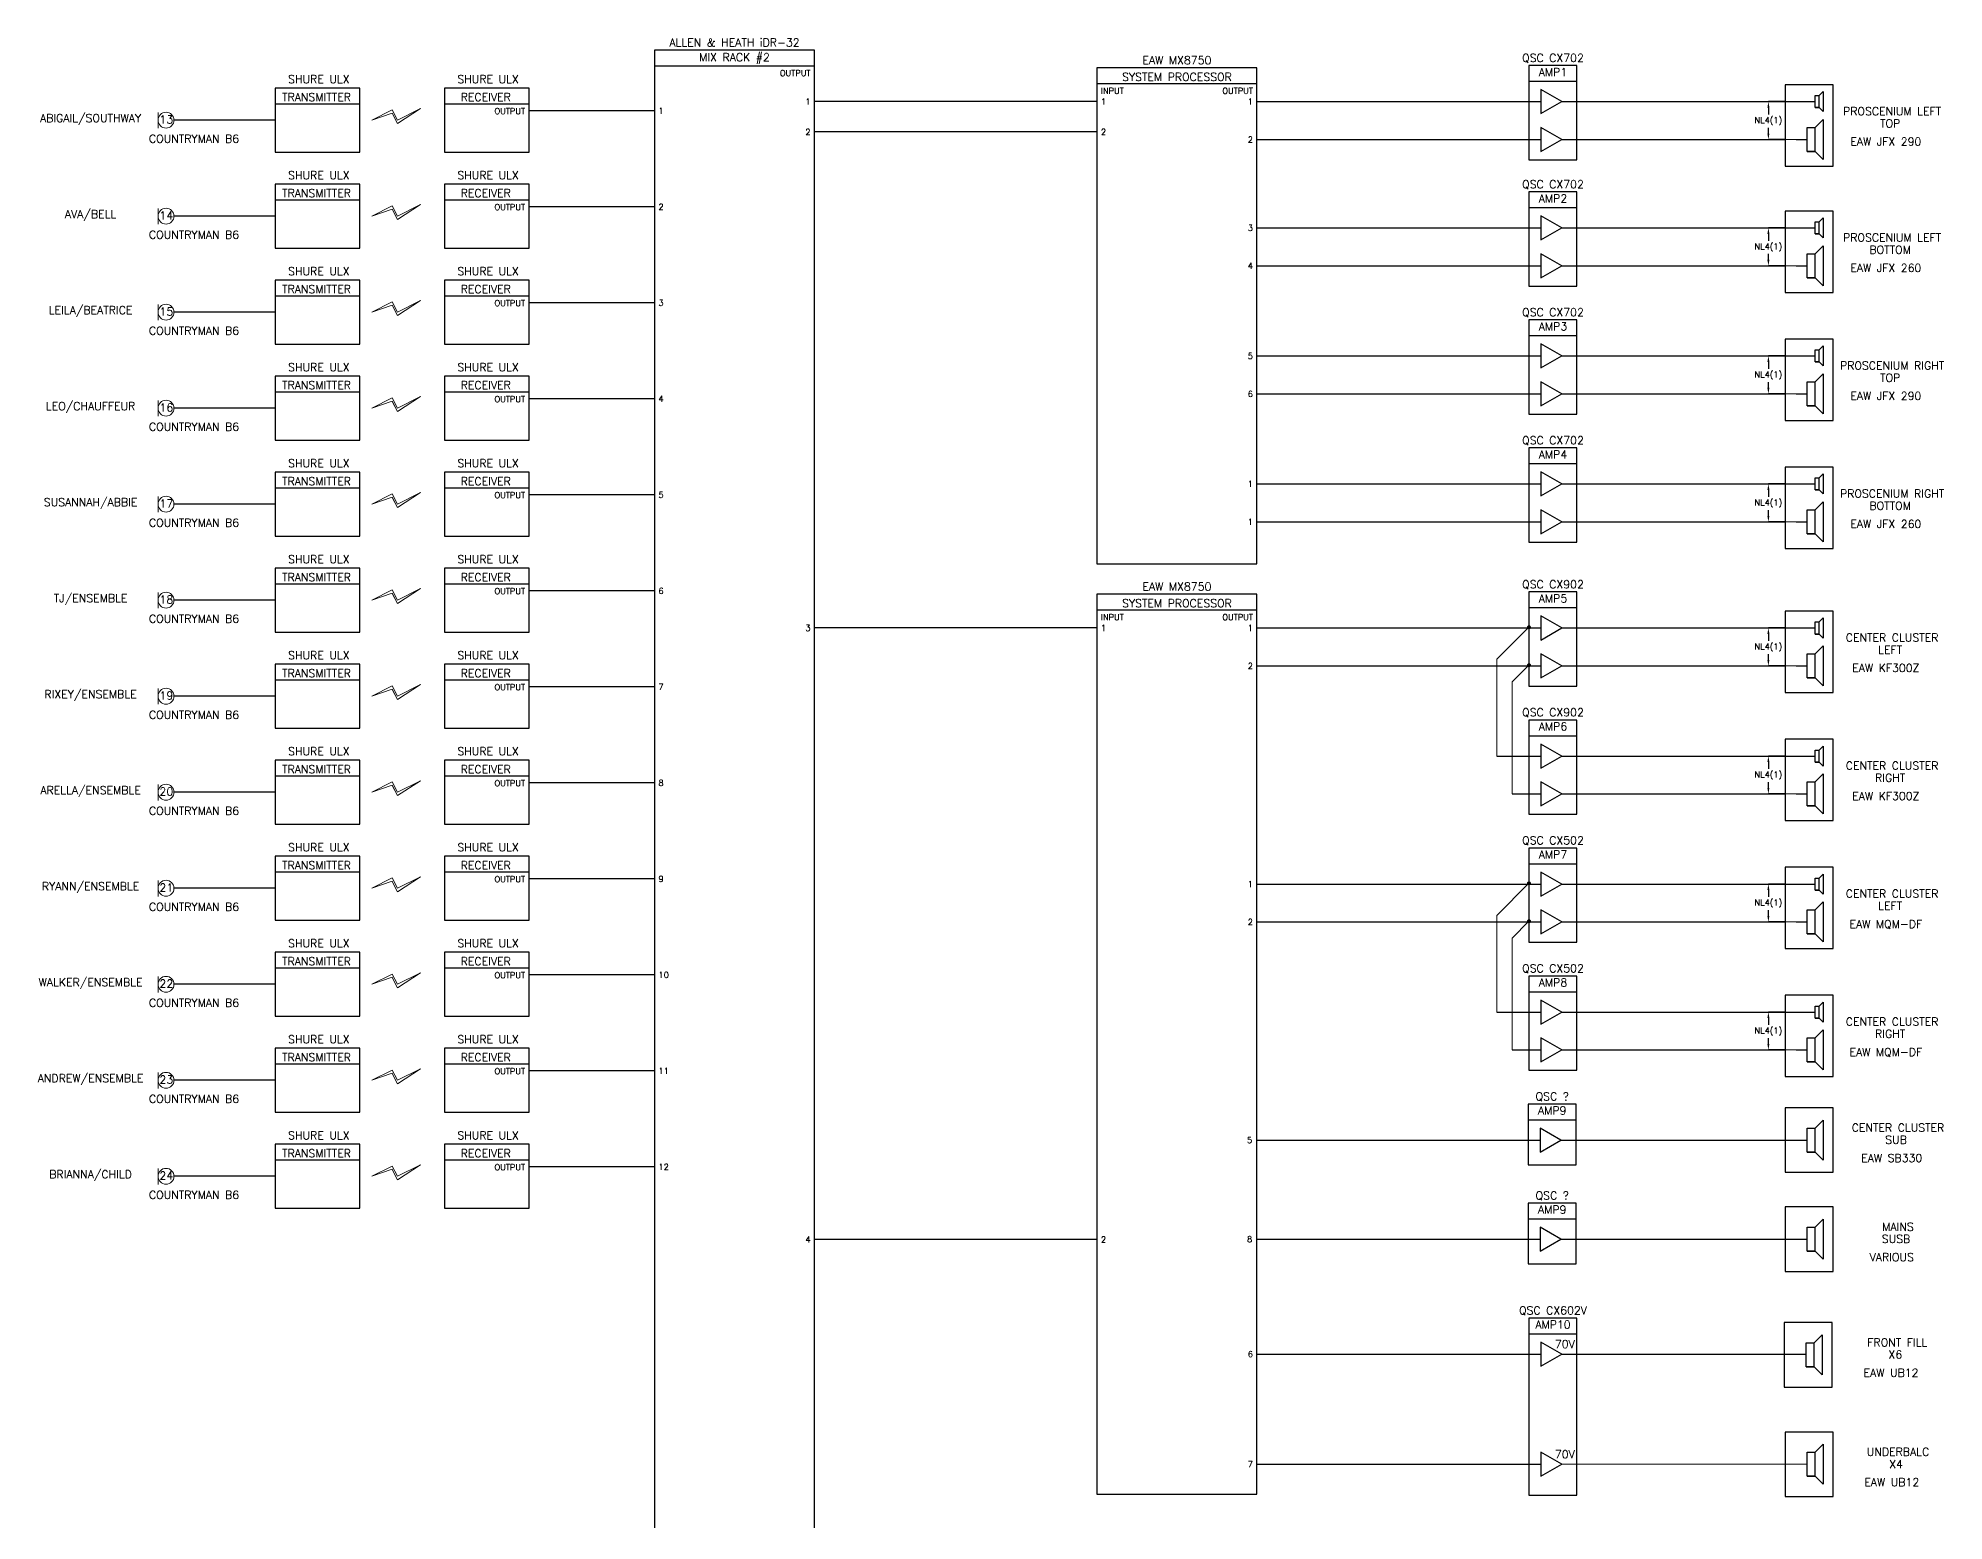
# Model space of a CAD drawing. Header units: inches. Extents: x 11.3 to 61.8, y -46.9 to -8.8.
# Drawn here: x 31.99 to 61.76, y -32.01 to -8.85 of the extents above; entities that cross this region are included whole.
import ezdxf
from ezdxf.enums import TextEntityAlignment as Align

# ---------------------------------------------------------------- set-up
doc = ezdxf.new("R2010")
doc.units = ezdxf.units.IN
doc.header["$MEASUREMENT"] = 0
for name, color, linetype in [('0-text', 2, 'Continuous'), ('AV-CONNECT', 6, 'Continuous'), ('AV-EQUIP', 3, 'Continuous'), ('AV-TXTLT', 121, 'Continuous')]:
    doc.layers.add(name, color=color, linetype=linetype)
doc.styles.add('romans', font='romans.shx')
doc.dimstyles.new('AV-FUNCTIONAL', dxfattribs={"dimtxt": 0.09375, "dimasz": 0.09375, "dimexe": 0, "dimexo": 0, "dimgap": 0.03125, "dimtad": 0, "dimtih": 1, "dimtoh": 1, "dimdec": 4, "dimzin": 0, "dimdsep": 46, "dimtxsty": 'romans', "dimcen": 0.03125, "dimadec": 0, "dimazin": 0, "dimtfac": 1, "dimtdec": 4, "dimtofl": 0, "dimtmove": 0, "dimatfit": 3, "dimfxl": 1, "dimtolj": 1, "dimtzin": 0, "dimarcsym": 0})

# ---------------------------------------------------------------- blocks, each defined once
blk = doc.blocks.new('AV-ldspk-1')
at = {"layer": 'AV-EQUIP'}
blk.add_lwpolyline([(0, -0.1875), (0, 0.1875), (0.125, 0.1875), (0.25, 0.3125), (0.25, -0.3125), (0.125, -0.1875), (0, -0.1875), (0.125, -0.1875), (0.125, 0.1875)], dxfattribs=at)
blk = doc.blocks.new('*D81')
at = {"layer": 'AV-TXTLT', "color": 0, "lineweight": -2, "transparency": 16777216}
for p, q in [((59.283, -18.061), (59.023, -18.061)), ((59.023, -18.155), (59.023, -18.263)), ((59.023, -18.559), (59.023, -18.468)), ((59.283, -18.653), (59.023, -18.653))]:
    blk.add_line(p, q, dxfattribs=at)
at = {"layer": 'AV-TXTLT', "color": 0, "lineweight": 15, "transparency": 16777216}
for points in [[(59.007, -18.155), (59.039, -18.155), (59.023, -18.061)], [(59.007, -18.559), (59.039, -18.559), (59.023, -18.653)]]:
    blk.add_solid(points, dxfattribs=at)
at = {"layer": 'Defpoints', "color": 0, "lineweight": 15, "transparency": 16777216}
for p in [(59.023, -18.061), (59.283, -18.061), (59.283, -18.653)]:
    blk.add_point(p, dxfattribs=at)
at = {"layer": 'AV-TXTLT', "color": 0, "transparency": 16777216, "insert": (59.023, -18.366), "char_height": 0.0938, "attachment_point": 5, "style": 'romans'}
blk.add_mtext('\\A1;NL4(1)', dxfattribs=at)
blk = doc.blocks.new('*D82')
at = {"layer": 'AV-TXTLT', "color": 0, "lineweight": -2, "transparency": 16777216}
for p, q in [((59.283, -20.061), (59.023, -20.061)), ((59.023, -20.155), (59.023, -20.263)), ((59.023, -20.559), (59.023, -20.468)), ((59.283, -20.653), (59.023, -20.653))]:
    blk.add_line(p, q, dxfattribs=at)
at = {"layer": 'AV-TXTLT', "color": 0, "lineweight": 15, "transparency": 16777216}
for points in [[(59.007, -20.155), (59.039, -20.155), (59.023, -20.061)], [(59.007, -20.559), (59.039, -20.559), (59.023, -20.653)]]:
    blk.add_solid(points, dxfattribs=at)
at = {"layer": 'Defpoints', "color": 0, "lineweight": 15, "transparency": 16777216}
for p in [(59.023, -20.061), (59.283, -20.061), (59.283, -20.653)]:
    blk.add_point(p, dxfattribs=at)
at = {"layer": 'AV-TXTLT', "color": 0, "transparency": 16777216, "insert": (59.023, -20.366), "char_height": 0.0938, "attachment_point": 5, "style": 'romans'}
blk.add_mtext('\\A1;NL4(1)', dxfattribs=at)
blk = doc.blocks.new('*D83')
at = {"layer": 'AV-TXTLT', "color": 0, "lineweight": -2, "transparency": 16777216}
for p, q in [((59.283, -22.061), (59.023, -22.061)), ((59.023, -22.155), (59.023, -22.263)), ((59.023, -22.559), (59.023, -22.468)), ((59.283, -22.653), (59.023, -22.653))]:
    blk.add_line(p, q, dxfattribs=at)
at = {"layer": 'AV-TXTLT', "color": 0, "lineweight": 15, "transparency": 16777216}
for points in [[(59.007, -22.155), (59.039, -22.155), (59.023, -22.061)], [(59.007, -22.559), (59.039, -22.559), (59.023, -22.653)]]:
    blk.add_solid(points, dxfattribs=at)
at = {"layer": 'Defpoints', "color": 0, "lineweight": 15, "transparency": 16777216}
for p in [(59.023, -22.061), (59.283, -22.061), (59.283, -22.653)]:
    blk.add_point(p, dxfattribs=at)
at = {"layer": 'AV-TXTLT', "color": 0, "transparency": 16777216, "insert": (59.023, -22.366), "char_height": 0.0938, "attachment_point": 5, "style": 'romans'}
blk.add_mtext('\\A1;NL4(1)', dxfattribs=at)
blk = doc.blocks.new('*D84')
at = {"layer": 'AV-TXTLT', "color": 0, "lineweight": -2, "transparency": 16777216}
for p, q in [((59.283, -24.061), (59.023, -24.061)), ((59.023, -24.155), (59.023, -24.263)), ((59.023, -24.559), (59.023, -24.468)), ((59.283, -24.653), (59.023, -24.653))]:
    blk.add_line(p, q, dxfattribs=at)
at = {"layer": 'AV-TXTLT', "color": 0, "lineweight": 15, "transparency": 16777216}
for points in [[(59.007, -24.155), (59.039, -24.155), (59.023, -24.061)], [(59.007, -24.559), (59.039, -24.559), (59.023, -24.653)]]:
    blk.add_solid(points, dxfattribs=at)
at = {"layer": 'Defpoints', "color": 0, "lineweight": 15, "transparency": 16777216}
for p in [(59.023, -24.061), (59.283, -24.061), (59.283, -24.653)]:
    blk.add_point(p, dxfattribs=at)
at = {"layer": 'AV-TXTLT', "color": 0, "transparency": 16777216, "insert": (59.023, -24.366), "char_height": 0.0938, "attachment_point": 5, "style": 'romans'}
blk.add_mtext('\\A1;NL4(1)', dxfattribs=at)
blk = doc.blocks.new('*D85')
at = {"layer": 'AV-TXTLT', "color": 0, "lineweight": -2, "transparency": 16777216}
for p, q in [((59.283, -9.838), (59.023, -9.838)), ((59.023, -9.932), (59.023, -10.04)), ((59.023, -10.336), (59.023, -10.245)), ((59.283, -10.43), (59.023, -10.43))]:
    blk.add_line(p, q, dxfattribs=at)
at = {"layer": 'AV-TXTLT', "color": 0, "lineweight": 15, "transparency": 16777216}
for points in [[(59.007, -9.932), (59.039, -9.932), (59.023, -9.838)], [(59.007, -10.336), (59.039, -10.336), (59.023, -10.43)]]:
    blk.add_solid(points, dxfattribs=at)
at = {"layer": 'Defpoints', "color": 0, "lineweight": 15, "transparency": 16777216}
for p in [(59.023, -9.838), (59.283, -9.838), (59.283, -10.43)]:
    blk.add_point(p, dxfattribs=at)
at = {"layer": 'AV-TXTLT', "color": 0, "transparency": 16777216, "insert": (59.023, -10.142), "char_height": 0.0938, "attachment_point": 5, "style": 'romans'}
blk.add_mtext('\\A1;NL4(1)', dxfattribs=at)
blk = doc.blocks.new('*D86')
at = {"layer": 'AV-TXTLT', "color": 0, "lineweight": -2, "transparency": 16777216}
for p, q in [((59.283, -11.811), (59.023, -11.811)), ((59.023, -11.905), (59.023, -12.013)), ((59.023, -12.309), (59.023, -12.218)), ((59.283, -12.403), (59.023, -12.403))]:
    blk.add_line(p, q, dxfattribs=at)
at = {"layer": 'AV-TXTLT', "color": 0, "lineweight": 15, "transparency": 16777216}
for points in [[(59.007, -11.905), (59.039, -11.905), (59.023, -11.811)], [(59.007, -12.309), (59.039, -12.309), (59.023, -12.403)]]:
    blk.add_solid(points, dxfattribs=at)
at = {"layer": 'Defpoints', "color": 0, "lineweight": 15, "transparency": 16777216}
for p in [(59.023, -11.811), (59.283, -11.811), (59.283, -12.403)]:
    blk.add_point(p, dxfattribs=at)
at = {"layer": 'AV-TXTLT', "color": 0, "transparency": 16777216, "insert": (59.023, -12.116), "char_height": 0.0938, "attachment_point": 5, "style": 'romans'}
blk.add_mtext('\\A1;NL4(1)', dxfattribs=at)
blk = doc.blocks.new('*D87')
at = {"layer": 'AV-TXTLT', "color": 0, "lineweight": -2, "transparency": 16777216}
for p, q in [((59.283, -13.811), (59.023, -13.811)), ((59.023, -13.905), (59.023, -14.013)), ((59.023, -14.309), (59.023, -14.218)), ((59.283, -14.403), (59.023, -14.403))]:
    blk.add_line(p, q, dxfattribs=at)
at = {"layer": 'AV-TXTLT', "color": 0, "lineweight": 15, "transparency": 16777216}
for points in [[(59.007, -13.905), (59.039, -13.905), (59.023, -13.811)], [(59.007, -14.309), (59.039, -14.309), (59.023, -14.403)]]:
    blk.add_solid(points, dxfattribs=at)
at = {"layer": 'Defpoints', "color": 0, "lineweight": 15, "transparency": 16777216}
for p in [(59.023, -13.811), (59.283, -13.811), (59.283, -14.403)]:
    blk.add_point(p, dxfattribs=at)
at = {"layer": 'AV-TXTLT', "color": 0, "transparency": 16777216, "insert": (59.023, -14.116), "char_height": 0.0938, "attachment_point": 5, "style": 'romans'}
blk.add_mtext('\\A1;NL4(1)', dxfattribs=at)
blk = doc.blocks.new('*D88')
at = {"layer": 'AV-TXTLT', "color": 0, "lineweight": -2, "transparency": 16777216}
for p, q in [((59.283, -15.811), (59.023, -15.811)), ((59.023, -15.905), (59.023, -16.013)), ((59.023, -16.309), (59.023, -16.218)), ((59.283, -16.403), (59.023, -16.403))]:
    blk.add_line(p, q, dxfattribs=at)
at = {"layer": 'AV-TXTLT', "color": 0, "lineweight": 15, "transparency": 16777216}
for points in [[(59.007, -15.905), (59.039, -15.905), (59.023, -15.811)], [(59.007, -16.309), (59.039, -16.309), (59.023, -16.403)]]:
    blk.add_solid(points, dxfattribs=at)
at = {"layer": 'Defpoints', "color": 0, "lineweight": 15, "transparency": 16777216}
for p in [(59.023, -15.811), (59.283, -15.811), (59.283, -16.403)]:
    blk.add_point(p, dxfattribs=at)
at = {"layer": 'AV-TXTLT', "color": 0, "transparency": 16777216, "insert": (59.023, -16.116), "char_height": 0.0938, "attachment_point": 5, "style": 'romans'}
blk.add_mtext('\\A1;NL4(1)', dxfattribs=at)

msp = doc.modelspace()

# ---------------------------------------------------------------- linework, layer by layer
at = {"layer": 'AV-CONNECT'}
for p, q in [((41.6207, -9.97979), (39.66193, -9.97979)), ((48.53258, -9.83814), (44.1207, -9.83814)), ((48.53258, -9.83814), (48.28258, -9.83814)), ((51.03258, -9.83814), (55.47008, -9.83814)), ((55.79484, -9.83777), (59.28258, -9.83777)), ((59.28258, -9.83777), (59.7514, -9.83777)), ((35.69536, -10.12701), (34.11321, -10.12701)), ((48.53258, -10.31109), (44.1207, -10.31109)), ((48.53258, -10.31109), (48.28258, -10.31109)), ((51.03258, -10.42986), (55.47008, -10.42986)), ((55.79484, -10.42986), (59.28258, -10.42986)), ((59.45449, -10.42986), (59.6264, -10.42986)), ((41.6207, -11.47979), (39.66193, -11.47979)), ((35.69536, -11.62701), (34.11321, -11.62701)), ((51.03258, -11.81109), (55.47008, -11.81109)), ((55.79484, -11.81109), (59.28258, -11.81109)), ((59.28258, -11.81109), (59.7514, -11.81109)), ((51.03258, -12.40319), (55.47008, -12.40319)), ((55.79484, -12.40319), (59.28258, -12.40319)), ((59.45449, -12.40319), (59.6264, -12.40319)), ((41.6207, -12.97979), (39.66193, -12.97979)), ((35.69536, -13.12701), (34.11321, -13.12701)), ((51.03258, -13.81109), (55.47008, -13.81109)), ((55.79484, -13.81109), (59.28258, -13.81109)), ((59.28258, -13.81109), (59.7514, -13.81109)), ((41.6207, -14.47979), (39.66193, -14.47979)), ((51.03258, -14.40319), (55.47008, -14.40319)), ((55.79484, -14.40319), (59.28258, -14.40319)), ((59.45449, -14.40319), (59.6264, -14.40319)), ((35.69536, -14.62701), (34.11321, -14.62701)), ((41.6207, -15.97979), (39.66193, -15.97979)), ((51.03258, -15.81109), (55.47008, -15.81109)), ((55.79484, -15.81109), (59.28258, -15.81109)), ((59.28258, -15.81109), (59.7514, -15.81109)), ((35.69536, -16.12701), (34.11321, -16.12701)), ((51.03258, -16.40319), (55.47008, -16.40319)), ((55.79484, -16.40319), (59.28258, -16.40319)), ((59.45449, -16.40319), (59.6264, -16.40319)), ((41.6207, -17.47979), (39.66193, -17.47979)), ((35.69536, -17.62701), (34.11321, -17.62701)), ((48.53258, -18.06109), (44.1207, -18.06109)), ((51.03258, -18.06109), (54.47008, -18.06109)), ((54.47008, -18.06109), (55.47008, -18.06109)), ((55.28258, -18.05005), (54.78258, -18.55005)), ((55.79484, -18.06109), (59.28258, -18.06109)), ((59.28258, -18.06109), (59.7514, -18.06109)), ((51.03258, -18.65319), (51.28259, -18.65319)), ((51.28259, -18.65319), (55.47008, -18.65319)), ((55.28258, -18.64214), (55.02053, -18.90419)), ((55.79484, -18.65319), (59.28258, -18.65319)), ((59.45449, -18.65319), (59.6264, -18.65319)), ((41.6207, -18.97979), (39.66193, -18.97979)), ((35.69536, -19.12701), (34.11321, -19.12701)), ((54.78258, -20.06109), (55.47008, -20.06109)), ((55.79484, -20.06109), (59.28258, -20.06109)), ((59.28258, -20.06109), (59.7514, -20.06109)), ((41.6207, -20.47979), (39.66193, -20.47979)), ((35.69536, -20.62701), (34.11321, -20.62701)), ((55.02053, -20.65319), (55.47008, -20.65319)), ((55.79484, -20.65319), (59.28258, -20.65319)), ((59.45449, -20.65319), (59.6264, -20.65319)), ((41.6207, -21.97979), (39.66193, -21.97979)), ((35.69536, -22.12701), (34.11321, -22.12701)), ((51.03258, -22.06109), (54.47008, -22.06109)), ((54.47008, -22.06109), (55.47008, -22.06109)), ((55.28258, -22.05005), (54.78258, -22.55005)), ((55.79484, -22.06109), (59.28258, -22.06109)), ((59.28258, -22.06109), (59.7514, -22.06109)), ((51.03258, -22.65319), (51.28259, -22.65319)), ((51.28259, -22.65319), (55.47008, -22.65319)), ((55.28258, -22.64214), (55.02053, -22.90419)), ((55.79484, -22.65319), (59.28258, -22.65319)), ((59.45449, -22.65319), (59.6264, -22.65319)), ((41.6207, -23.47979), (39.66193, -23.47979)), ((35.69536, -23.62701), (34.11321, -23.62701)), ((54.78258, -24.06109), (55.47008, -24.06109)), ((55.79484, -24.06109), (59.28258, -24.06109)), ((59.28258, -24.06109), (59.7514, -24.06109)), ((55.02053, -24.65319), (55.47008, -24.65319)), ((55.79484, -24.65319), (59.28258, -24.65319)), ((59.45449, -24.65319), (59.6264, -24.65319)), ((41.6207, -24.97979), (39.66193, -24.97979)), ((35.69536, -25.12701), (34.11321, -25.12701)), ((51.02033, -26.06109), (54.45783, -26.06109)), ((54.45783, -26.06109), (55.45783, -26.06109)), ((55.78258, -26.06109), (59.6264, -26.06109)), ((41.6207, -26.47979), (39.66193, -26.47979)), ((35.69536, -26.62701), (34.11321, -26.62701)), ((48.53258, -27.61597), (44.1207, -27.61597)), ((51.02033, -27.61017), (54.45783, -27.61017)), ((54.45783, -27.61017), (55.45783, -27.61017)), ((55.78258, -27.61017), (59.6264, -27.61017)), ((51.03258, -29.40524), (55.47008, -29.40524)), ((55.79484, -29.40524), (59.61535, -29.40524)), ((51.03258, -31.12641), (55.47008, -31.12641))]:
    msp.add_line(p, q, dxfattribs=at)
at = {"layer": 'AV-CONNECT', "lineweight": 15}
for p, q in [((59.28258, -10.42986), (59.45449, -10.42986)), ((59.28258, -12.40319), (59.45449, -12.40319)), ((59.28258, -14.40319), (59.45449, -14.40319)), ((59.28258, -16.40319), (59.45449, -16.40319)), ((54.78258, -20.06109), (54.78258, -18.55005)), ((59.28258, -18.65319), (59.45449, -18.65319)), ((55.02053, -18.90419), (55.02053, -20.65319)), ((59.28258, -20.65319), (59.45449, -20.65319)), ((54.78258, -24.06109), (54.78258, -22.55005)), ((55.02053, -22.90419), (55.02053, -24.65319)), ((59.28258, -22.65319), (59.45449, -22.65319)), ((59.28258, -24.65319), (59.45449, -24.65319)), ((55.79484, -31.12641), (58.52033, -31.12641)), ((58.52033, -31.12641), (59.6264, -31.12641))]:
    msp.add_line(p, q, dxfattribs=at)
at = {"layer": 'AV-CONNECT', "const_width": 0.03125}
for points in [[(55.26696, -18.05005, 1), (55.29821, -18.05005, 1)], [(55.26696, -18.64214, 1), (55.29821, -18.64214, 1)], [(55.26696, -22.05005, 1), (55.29821, -22.05005, 1)], [(55.26696, -22.64214, 1), (55.29821, -22.64214, 1)]]:
    msp.add_lwpolyline(points, format="xyb", close=True, dxfattribs=at)
at = {"layer": 'AV-EQUIP'}
for p, q in [((44.1207, -9.03405), (41.6207, -9.03405)), ((41.6207, -9.03405), (41.6207, -45.87904)), ((44.1207, -45.87904), (44.1207, -9.03405)), ((51.03258, -17.53405), (48.53258, -17.53405)), ((48.53258, -17.53405), (48.53258, -31.59068)), ((51.03258, -31.59068), (51.03258, -17.53405)), ((48.53258, -31.59068), (51.03258, -31.59068))]:
    msp.add_line(p, q, dxfattribs=at)
at = {"layer": 'AV-EQUIP', "lineweight": 15}
for p, q in [((33.86588, -10.00526), (33.86588, -10.25347)), ((37.2028, -10.12701), (37.52384, -9.96657)), ((37.52277, -10.01791), (37.2028, -10.12701)), ((37.60402, -10.18049), (37.52277, -10.01791)), ((37.52384, -9.96657), (37.60402, -10.12701)), ((37.52384, -10.02005), (37.60402, -10.18049)), ((37.60402, -10.12701), (37.96579, -9.94621)), ((37.96579, -9.94621), (37.60402, -10.18049)), ((33.86588, -11.50526), (33.86588, -11.75347)), ((37.2028, -11.62701), (37.52384, -11.46657)), ((37.52277, -11.51791), (37.2028, -11.62701)), ((37.60402, -11.68049), (37.52277, -11.51791)), ((37.52384, -11.46657), (37.60402, -11.62701)), ((37.52384, -11.52005), (37.60402, -11.68049)), ((37.60402, -11.62701), (37.96579, -11.44621)), ((37.96579, -11.44621), (37.60402, -11.68049)), ((33.86588, -13.00526), (33.86588, -13.25347)), ((37.2028, -13.12701), (37.52384, -12.96657)), ((37.52277, -13.01791), (37.2028, -13.12701)), ((37.60402, -13.18049), (37.52277, -13.01791)), ((37.52384, -12.96657), (37.60402, -13.12701)), ((37.52384, -13.02005), (37.60402, -13.18049)), ((37.60402, -13.12701), (37.96579, -12.94621)), ((37.96579, -12.94621), (37.60402, -13.18049)), ((33.86588, -14.50526), (33.86588, -14.75347)), ((37.2028, -14.62701), (37.52384, -14.46657)), ((37.52277, -14.51791), (37.2028, -14.62701)), ((37.60402, -14.68049), (37.52277, -14.51791)), ((37.52384, -14.46657), (37.60402, -14.62701)), ((37.52384, -14.52005), (37.60402, -14.68049)), ((37.60402, -14.62701), (37.96579, -14.44621)), ((37.96579, -14.44621), (37.60402, -14.68049)), ((33.86588, -16.00526), (33.86588, -16.25347)), ((37.2028, -16.12701), (37.52384, -15.96657)), ((37.52277, -16.01791), (37.2028, -16.12701)), ((37.60402, -16.18049), (37.52277, -16.01791)), ((37.52384, -15.96657), (37.60402, -16.12701)), ((37.52384, -16.02005), (37.60402, -16.18049)), ((37.60402, -16.12701), (37.96579, -15.94621)), ((37.96579, -15.94621), (37.60402, -16.18049)), ((33.86588, -17.50526), (33.86588, -17.75347)), ((37.2028, -17.62701), (37.52384, -17.46657)), ((37.52277, -17.51791), (37.2028, -17.62701)), ((37.60402, -17.68049), (37.52277, -17.51791)), ((37.52384, -17.46657), (37.60402, -17.62701)), ((37.52384, -17.52005), (37.60402, -17.68049)), ((37.60402, -17.62701), (37.96579, -17.44621)), ((37.96579, -17.44621), (37.60402, -17.68049)), ((33.86588, -19.00526), (33.86588, -19.25347)), ((37.2028, -19.12701), (37.52384, -18.96657)), ((37.52277, -19.01791), (37.2028, -19.12701)), ((37.60402, -19.18049), (37.52277, -19.01791)), ((37.52384, -18.96657), (37.60402, -19.12701)), ((37.52384, -19.02005), (37.60402, -19.18049)), ((37.60402, -19.12701), (37.96579, -18.94621)), ((37.96579, -18.94621), (37.60402, -19.18049)), ((33.86588, -20.50526), (33.86588, -20.75347)), ((37.2028, -20.62701), (37.52384, -20.46657)), ((37.52277, -20.51791), (37.2028, -20.62701)), ((37.60402, -20.68049), (37.52277, -20.51791)), ((37.52384, -20.46657), (37.60402, -20.62701)), ((37.52384, -20.52005), (37.60402, -20.68049)), ((37.60402, -20.62701), (37.96579, -20.44621)), ((37.96579, -20.44621), (37.60402, -20.68049)), ((33.86588, -22.00526), (33.86588, -22.25347)), ((37.2028, -22.12701), (37.52384, -21.96657)), ((37.52277, -22.01791), (37.2028, -22.12701)), ((37.60402, -22.18049), (37.52277, -22.01791)), ((37.52384, -21.96657), (37.60402, -22.12701)), ((37.52384, -22.02005), (37.60402, -22.18049)), ((37.60402, -22.12701), (37.96579, -21.94621)), ((37.96579, -21.94621), (37.60402, -22.18049)), ((33.86588, -23.50526), (33.86588, -23.75347)), ((37.2028, -23.62701), (37.52384, -23.46657)), ((37.52277, -23.51791), (37.2028, -23.62701)), ((37.60402, -23.68049), (37.52277, -23.51791)), ((37.52384, -23.46657), (37.60402, -23.62701)), ((37.52384, -23.52005), (37.60402, -23.68049)), ((37.60402, -23.62701), (37.96579, -23.44621)), ((37.96579, -23.44621), (37.60402, -23.68049)), ((33.86588, -25.00526), (33.86588, -25.25347)), ((37.2028, -25.12701), (37.52384, -24.96657)), ((37.52384, -24.96657), (37.60402, -25.12701)), ((37.60402, -25.12701), (37.96579, -24.94621)), ((37.96579, -24.94621), (37.60402, -25.18049)), ((37.52277, -25.01791), (37.2028, -25.12701)), ((37.60402, -25.18049), (37.52277, -25.01791)), ((37.52384, -25.02005), (37.60402, -25.18049)), ((37.2028, -26.62701), (37.52384, -26.46657)), ((37.52384, -26.46657), (37.60402, -26.62701)), ((37.60402, -26.62701), (37.96579, -26.44621)), ((37.96579, -26.44621), (37.60402, -26.68049)), ((33.86588, -26.50526), (33.86588, -26.75347)), ((37.52277, -26.51791), (37.2028, -26.62701)), ((37.60402, -26.68049), (37.52277, -26.51791)), ((37.52384, -26.52005), (37.60402, -26.68049))]:
    msp.add_line(p, q, dxfattribs=at)
at = {"layer": 'AV-EQUIP'}
for points in [[(48.53258, -17.06109), (51.03258, -17.06109), (51.03258, -9.31109), (48.53258, -9.31109)], [(55.28258, -10.74686), (56.03258, -10.74686), (56.03258, -9.27527), (55.28258, -9.27527)], [(35.69536, -10.62701), (37.01819, -10.62701), (37.01819, -9.62701), (35.69536, -9.62701)], [(38.3391, -10.62701), (39.66193, -10.62701), (39.66193, -9.62701), (38.3391, -9.62701)], [(55.47008, -9.65027), (55.47008, -10.02527), (55.79484, -9.83777)], [(59.28258, -10.84502), (60.03258, -10.84502), (60.03258, -9.57629), (59.28258, -9.57629)], [(55.47008, -10.24236), (55.47008, -10.61736), (55.79484, -10.42986)], [(35.69536, -12.12701), (37.01819, -12.12701), (37.01819, -11.12701), (35.69536, -11.12701)], [(38.3391, -12.12701), (39.66193, -12.12701), (39.66193, -11.12701), (38.3391, -11.12701)], [(55.28258, -12.72018), (56.03258, -12.72018), (56.03258, -11.24859), (55.28258, -11.24859)], [(59.28258, -12.81835), (60.03258, -12.81835), (60.03258, -11.54962), (59.28258, -11.54962)], [(55.47008, -11.62359), (55.47008, -11.99859), (55.79484, -11.81109)], [(55.47008, -12.21569), (55.47008, -12.59069), (55.79484, -12.40319)], [(35.69536, -13.62701), (37.01819, -13.62701), (37.01819, -12.62701), (35.69536, -12.62701)], [(38.3391, -13.62701), (39.66193, -13.62701), (39.66193, -12.62701), (38.3391, -12.62701)], [(55.28258, -14.72018), (56.03258, -14.72018), (56.03258, -13.24859), (55.28258, -13.24859)], [(55.47008, -13.62359), (55.47008, -13.99859), (55.79484, -13.81109)], [(59.28258, -14.81835), (60.03258, -14.81835), (60.03258, -13.54962), (59.28258, -13.54962)], [(35.69536, -15.12701), (37.01819, -15.12701), (37.01819, -14.12701), (35.69536, -14.12701)], [(38.3391, -15.12701), (39.66193, -15.12701), (39.66193, -14.12701), (38.3391, -14.12701)], [(55.47008, -14.21569), (55.47008, -14.59069), (55.79484, -14.40319)], [(55.28258, -16.72018), (56.03258, -16.72018), (56.03258, -15.24859), (55.28258, -15.24859)], [(35.69536, -16.62701), (37.01819, -16.62701), (37.01819, -15.62701), (35.69536, -15.62701)], [(38.3391, -16.62701), (39.66193, -16.62701), (39.66193, -15.62701), (38.3391, -15.62701)], [(55.47008, -15.62359), (55.47008, -15.99859), (55.79484, -15.81109)], [(59.28258, -16.81835), (60.03258, -16.81835), (60.03258, -15.54962), (59.28258, -15.54962)], [(55.47008, -16.21569), (55.47008, -16.59069), (55.79484, -16.40319)], [(35.69536, -18.12701), (37.01819, -18.12701), (37.01819, -17.12701), (35.69536, -17.12701)], [(38.3391, -18.12701), (39.66193, -18.12701), (39.66193, -17.12701), (38.3391, -17.12701)], [(55.28258, -18.97018), (56.03258, -18.97018), (56.03258, -17.49859), (55.28258, -17.49859)], [(59.28258, -19.06835), (60.03258, -19.06835), (60.03258, -17.79962), (59.28258, -17.79962)], [(55.47008, -17.87359), (55.47008, -18.24859), (55.79484, -18.06109)], [(35.69536, -19.62701), (37.01819, -19.62701), (37.01819, -18.62701), (35.69536, -18.62701)], [(38.3391, -19.62701), (39.66193, -19.62701), (39.66193, -18.62701), (38.3391, -18.62701)], [(55.47008, -18.46569), (55.47008, -18.84069), (55.79484, -18.65319)], [(55.28258, -20.97018), (56.03258, -20.97018), (56.03258, -19.49859), (55.28258, -19.49859)], [(55.47008, -19.87359), (55.47008, -20.24859), (55.79484, -20.06109)], [(59.28258, -21.06835), (60.03258, -21.06835), (60.03258, -19.79962), (59.28258, -19.79962)], [(35.69536, -21.12701), (37.01819, -21.12701), (37.01819, -20.12701), (35.69536, -20.12701)], [(38.3391, -21.12701), (39.66193, -21.12701), (39.66193, -20.12701), (38.3391, -20.12701)], [(55.47008, -20.46569), (55.47008, -20.84069), (55.79484, -20.65319)], [(35.69536, -22.62701), (37.01819, -22.62701), (37.01819, -21.62701), (35.69536, -21.62701)], [(38.3391, -22.62701), (39.66193, -22.62701), (39.66193, -21.62701), (38.3391, -21.62701)], [(55.28258, -22.97018), (56.03258, -22.97018), (56.03258, -21.49859), (55.28258, -21.49859)], [(55.47008, -21.87359), (55.47008, -22.24859), (55.79484, -22.06109)], [(59.28258, -23.06835), (60.03258, -23.06835), (60.03258, -21.79962), (59.28258, -21.79962)], [(55.47008, -22.46569), (55.47008, -22.84069), (55.79484, -22.65319)], [(35.69536, -24.12701), (37.01819, -24.12701), (37.01819, -23.12701), (35.69536, -23.12701)], [(38.3391, -24.12701), (39.66193, -24.12701), (39.66193, -23.12701), (38.3391, -23.12701)], [(55.28258, -24.97018), (56.03258, -24.97018), (56.03258, -23.49859), (55.28258, -23.49859)], [(59.28258, -25.06835), (60.03258, -25.06835), (60.03258, -23.79962), (59.28258, -23.79962)], [(55.47008, -23.87359), (55.47008, -24.24859), (55.79484, -24.06109)], [(35.69536, -25.62701), (37.01819, -25.62701), (37.01819, -24.62701), (35.69536, -24.62701)], [(38.3391, -25.62701), (39.66193, -25.62701), (39.66193, -24.62701), (38.3391, -24.62701)], [(55.47008, -24.46569), (55.47008, -24.84069), (55.79484, -24.65319)], [(55.27033, -26.44652), (56.02033, -26.44652), (56.02033, -25.49859), (55.27033, -25.49859)], [(59.28258, -26.56468), (60.03258, -26.56468), (60.03258, -25.5575), (59.28258, -25.5575)], [(55.45783, -25.87359), (55.45783, -26.24859), (55.78258, -26.06109)], [(35.69536, -27.12701), (37.01819, -27.12701), (37.01819, -26.12701), (35.69536, -26.12701)], [(38.3391, -27.12701), (39.66193, -27.12701), (39.66193, -26.12701), (38.3391, -26.12701)], [(55.27033, -27.99559), (56.02033, -27.99559), (56.02033, -27.04767), (55.27033, -27.04767)], [(59.28258, -28.11376), (60.03258, -28.11376), (60.03258, -27.10658), (59.28258, -27.10658)], [(55.45783, -27.42267), (55.45783, -27.79767), (55.78258, -27.61017)], [(55.28258, -31.60914), (56.03258, -31.60914), (56.03258, -28.84274), (55.28258, -28.84274)], [(59.27154, -29.91987), (60.02154, -29.91987), (60.02154, -28.91269), (59.27154, -28.91269)], [(55.47008, -29.21774), (55.47008, -29.59274), (55.79484, -29.40524)], [(59.28258, -31.63), (60.03258, -31.63), (60.03258, -30.62282), (59.28258, -30.62282)], [(55.47008, -30.93891), (55.47008, -31.31391), (55.79484, -31.12641)]]:
    msp.add_lwpolyline(points, close=True, dxfattribs=at)
at = {"layer": 'AV-EQUIP', "lineweight": 15}
for centre in [(33.98988, -10.12701), (33.98988, -11.62701), (33.98988, -13.12701), (33.98988, -14.62701), (33.98988, -16.12701), (33.98988, -17.62701), (33.98988, -19.12701), (33.98988, -20.62701), (33.98988, -22.12701), (33.98988, -23.62701), (33.98988, -25.12701), (33.98988, -26.62701)]:
    msp.add_circle(centre, 0.12401, dxfattribs=at)
at = {"layer": 'AV-TXTLT'}
for p, q in [((44.1207, -9.28405), (41.6207, -9.28405)), ((56.03258, -9.52527), (55.28258, -9.52527)), ((51.03258, -9.56109), (48.53258, -9.56109)), ((37.01819, -9.87701), (35.69536, -9.87701)), ((39.66193, -9.87701), (38.3391, -9.87701)), ((37.01819, -11.37701), (35.69536, -11.37701)), ((39.66193, -11.37701), (38.3391, -11.37701)), ((56.03258, -11.49859), (55.28258, -11.49859)), ((37.01819, -12.87701), (35.69536, -12.87701)), ((39.66193, -12.87701), (38.3391, -12.87701)), ((56.03258, -13.49859), (55.28258, -13.49859)), ((37.01819, -14.37701), (35.69536, -14.37701)), ((39.66193, -14.37701), (38.3391, -14.37701)), ((56.03258, -15.49859), (55.28258, -15.49859)), ((37.01819, -15.87701), (35.69536, -15.87701)), ((39.66193, -15.87701), (38.3391, -15.87701)), ((37.01819, -17.37701), (35.69536, -17.37701)), ((39.66193, -17.37701), (38.3391, -17.37701)), ((51.03258, -17.78405), (48.53258, -17.78405)), ((56.03258, -17.74859), (55.28258, -17.74859)), ((37.01819, -18.87701), (35.69536, -18.87701)), ((39.66193, -18.87701), (38.3391, -18.87701)), ((56.03258, -19.74859), (55.28258, -19.74859)), ((37.01819, -20.37701), (35.69536, -20.37701)), ((39.66193, -20.37701), (38.3391, -20.37701)), ((37.01819, -21.87701), (35.69536, -21.87701)), ((39.66193, -21.87701), (38.3391, -21.87701)), ((56.03258, -21.74859), (55.28258, -21.74859)), ((37.01819, -23.37701), (35.69536, -23.37701)), ((39.66193, -23.37701), (38.3391, -23.37701)), ((56.03258, -23.74859), (55.28258, -23.74859)), ((37.01819, -24.87701), (35.69536, -24.87701)), ((39.66193, -24.87701), (38.3391, -24.87701)), ((56.02033, -25.74859), (55.27033, -25.74859)), ((37.01819, -26.37701), (35.69536, -26.37701)), ((39.66193, -26.37701), (38.3391, -26.37701)), ((56.02033, -27.29767), (55.27033, -27.29767)), ((56.03258, -29.09274), (55.28258, -29.09274))]:
    msp.add_line(p, q, dxfattribs=at)

# ---------------------------------------------------------------- block references
at = {"xscale": 0.5, "yscale": 0.5, "zscale": 0.5}
for p in [(59.7514, -9.83777), (59.7514, -11.81109), (59.7514, -13.81109), (59.7514, -15.81109), (59.7514, -18.06109), (59.7514, -20.06109), (59.7514, -22.06109), (59.7514, -24.06109)]:
    msp.add_blockref('AV-ldspk-1', p, dxfattribs=at)
for p in [(59.6264, -10.42986), (59.6264, -12.40319), (59.6264, -14.40319), (59.6264, -16.40319), (59.6264, -18.65319), (59.6264, -20.65319), (59.6264, -22.65319), (59.6264, -24.65319), (59.6264, -26.06109), (59.6264, -27.61017), (59.61535, -29.41628), (59.6264, -31.12641)]:
    msp.add_blockref('AV-ldspk-1', p)

# ---------------------------------------------------------------- texts
at = {"layer": '0-text', "style": 'romans'}
for s, p in [('ALLEN & HEATH iDR-32', (42.8707, -9.01397)), ('EAW MX8750', (49.78258, -9.29102)), ('QSC CX702', (55.65758, -9.25519)), ('SHURE ULX', (36.37705, -9.58711)), ('SHURE ULX', (39.02079, -9.58711)), ('ABIGAIL/SOUTHWAY', (32.8108, -10.19568)), ('PROSCENIUM LEFT', (60.95558, -10.08783)), ('TOP', (60.92513, -10.27802)), ('COUNTRYMAN B6', (34.4273, -10.51736)), ('EAW JFX 290', (60.85804, -10.56248)), ('SHURE ULX', (36.37705, -11.08711)), ('SHURE ULX', (39.02079, -11.08711)), ('QSC CX702', (55.65758, -11.22852)), ('AVA/BELL', (32.8108, -11.69568)), ('COUNTRYMAN B6', (34.4273, -12.01736)), ('PROSCENIUM LEFT', (60.95558, -12.06116)), ('BOTTOM', (60.92513, -12.25134)), ('SHURE ULX', (36.37705, -12.58711)), ('SHURE ULX', (39.02079, -12.58711)), ('EAW JFX 260', (60.85804, -12.53581)), ('LEILA/BEATRICE', (32.8108, -13.19568)), ('QSC CX702', (55.65758, -13.22852)), ('COUNTRYMAN B6', (34.4273, -13.51736)), ('SHURE ULX', (36.37705, -14.08711)), ('SHURE ULX', (39.02079, -14.08711)), ('PROSCENIUM RIGHT', (60.95558, -14.06116)), ('TOP', (60.92513, -14.25134)), ('LEO/CHAUFFEUR', (32.8108, -14.69568)), ('EAW JFX 290', (60.85804, -14.53581)), ('COUNTRYMAN B6', (34.4273, -15.01736)), ('QSC CX702', (55.65758, -15.22852)), ('SHURE ULX', (36.37705, -15.58711)), ('SHURE ULX', (39.02079, -15.58711)), ('SUSANNAH/ABBIE', (32.8108, -16.19568)), ('PROSCENIUM RIGHT', (60.95558, -16.06116)), ('COUNTRYMAN B6', (34.4273, -16.51736)), ('EAW JFX 260', (60.85804, -16.53581)), ('BOTTOM', (60.92513, -16.25134)), ('SHURE ULX', (36.37705, -17.08711)), ('SHURE ULX', (39.02079, -17.08711)), ('TJ/ENSEMBLE', (32.8108, -17.69568)), ('EAW MX8750', (49.78258, -17.51397)), ('QSC CX902', (55.65758, -17.47852)), ('COUNTRYMAN B6', (34.4273, -18.01736)), ('CENTER CLUSTER', (60.95558, -18.31116)), ('SHURE ULX', (36.37705, -18.58711)), ('SHURE ULX', (39.02079, -18.58711)), ('LEFT', (60.92513, -18.50134)), ('EAW KF300Z', (60.85804, -18.78581)), ('RIXEY/ENSEMBLE', (32.8108, -19.19568)), ('QSC CX902', (55.65758, -19.47852)), ('COUNTRYMAN B6', (34.4273, -19.51736)), ('SHURE ULX', (36.37705, -20.08711)), ('SHURE ULX', (39.02079, -20.08711)), ('CENTER CLUSTER', (60.95558, -20.31116)), ('ARELLA/ENSEMBLE', (32.8108, -20.69568)), ('RIGHT', (60.92513, -20.50134)), ('EAW KF300Z', (60.85804, -20.78581)), ('COUNTRYMAN B6', (34.4273, -21.01736)), ('SHURE ULX', (36.37705, -21.58711)), ('SHURE ULX', (39.02079, -21.58711)), ('QSC CX502', (55.65758, -21.47852)), ('RYANN/ENSEMBLE', (32.8108, -22.19568)), ('CENTER CLUSTER', (60.95558, -22.31116)), ('COUNTRYMAN B6', (34.4273, -22.51736)), ('EAW MQM-DF', (60.85804, -22.78581)), ('LEFT', (60.92513, -22.50134)), ('SHURE ULX', (36.37705, -23.08711)), ('SHURE ULX', (39.02079, -23.08711)), ('WALKER/ENSEMBLE', (32.8108, -23.69568)), ('QSC CX502', (55.65758, -23.47852)), ('COUNTRYMAN B6', (34.4273, -24.01736)), ('CENTER CLUSTER', (60.95558, -24.31116)), ('RIGHT', (60.92513, -24.50134)), ('SHURE ULX', (36.37705, -24.58711)), ('SHURE ULX', (39.02079, -24.58711)), ('EAW MQM-DF', (60.85804, -24.78581)), ('ANDREW/ENSEMBLE', (32.8108, -25.19568)), ('COUNTRYMAN B6', (34.4273, -25.51736)), ('QSC ?', (55.64533, -25.47852)), ('CENTER CLUSTER', (61.04754, -25.96653)), ('SHURE ULX', (36.37705, -26.08711)), ('SHURE ULX', (39.02079, -26.08711)), ('SUB', (61.01709, -26.15672)), ('EAW SB330', (60.95, -26.44118)), ('BRIANNA/CHILD', (32.8108, -26.69568)), ('COUNTRYMAN B6', (34.4273, -27.01736)), ('QSC ?', (55.64533, -27.0276)), ('MAINS', (61.04754, -27.51561)), ('SUSB', (61.01709, -27.7058)), ('VARIOUS', (60.95, -27.99026)), ('QSC CX602V', (55.65758, -28.82266)), ('FRONT FILL', (61.03649, -29.32172)), ('X6', (61.00604, -29.51191)), ('EAW UB12', (60.93895, -29.79637)), ('UNDERBALC', (61.04754, -31.03185)), ('X4', (61.01709, -31.22203)), ('EAW UB12', (60.95, -31.50649))]:
    msp.add_text(s, height=0.125, dxfattribs=at).set_placement(p, align=Align.BOTTOM_CENTER)
at = {"layer": 'AV-TXTLT', "style": 'romans'}
for p in [(44.0582, -9.39217), (50.97008, -9.66922), (39.59943, -9.98513), (39.59943, -11.48513), (39.59943, -12.98513), (39.59943, -14.48513), (39.59943, -15.98513), (39.59943, -17.48513), (50.97008, -17.89217), (39.59943, -18.98513), (39.59943, -20.48513), (39.59943, -21.98513), (39.59943, -23.48513), (39.59943, -24.98513), (39.59943, -26.48513)]:
    msp.add_text('OUTPUT', height=0.09375, dxfattribs=at).set_placement(p, align=Align.MIDDLE_RIGHT)
for p in [(48.59508, -9.66922), (48.59508, -17.89217)]:
    msp.add_text('INPUT', height=0.09375, dxfattribs=at).set_placement(p, align=Align.MIDDLE_LEFT)
for s, insert, char_height, width, attachment_point in [('MIX RACK #2', (42.8707, -9.08243), 0.125, 2.2738, 2), ('SYSTEM PROCESSOR', (49.78258, -9.38922), 0.125, 2.2738, 2), ('AMP1', (55.65758, -9.31316), 0.125, 0.8040677, 2), ('TRANSMITTER', (36.34107, -9.70514), 0.125, 2.2738, 2), ('RECEIVER', (38.98481, -9.70514), 0.125, 2.2738, 2), ('1', (44.0582, -9.83814), 0.09375, 1.125, 6), ('1', (48.59508, -9.83814), 0.09375, 1.143, 4), ('1', (50.97008, -9.83814), 0.09375, 1.125, 6), ('13', (33.99397, -10.05458), 0.125, 0.7624324, 2), ('1', (41.6832, -9.98094), 0.09375, 1.143, 4), ('2', (44.0582, -10.31109), 0.09375, 1.125, 6), ('2', (48.59508, -10.31109), 0.09375, 1.143, 4), ('2', (50.97008, -10.42986), 0.09375, 1.125, 6), ('TRANSMITTER', (36.34107, -11.20514), 0.125, 2.2738, 2), ('RECEIVER', (38.98481, -11.20514), 0.125, 2.2738, 2), ('AMP2', (55.65758, -11.28648), 0.125, 0.8040677, 2), ('14', (33.99397, -11.55458), 0.125, 0.7624324, 2), ('2', (41.6832, -11.48094), 0.09375, 1.143, 4), ('3', (50.97008, -11.81109), 0.09375, 1.125, 6), ('4', (50.97008, -12.40319), 0.09375, 1.125, 6), ('TRANSMITTER', (36.34107, -12.70514), 0.125, 2.2738, 2), ('RECEIVER', (38.98481, -12.70514), 0.125, 2.2738, 2), ('15', (33.99397, -13.05458), 0.125, 0.7624324, 2), ('3', (41.6832, -12.98094), 0.09375, 1.143, 4), ('AMP3', (55.65758, -13.28648), 0.125, 0.8040677, 2), ('5', (50.97008, -13.81109), 0.09375, 1.125, 6), ('TRANSMITTER', (36.34107, -14.20514), 0.125, 2.2738, 2), ('RECEIVER', (38.98481, -14.20514), 0.125, 2.2738, 2), ('16', (33.99397, -14.55458), 0.125, 0.7624324, 2), ('4', (41.6832, -14.48094), 0.09375, 1.143, 4), ('6', (50.97008, -14.40319), 0.09375, 1.125, 6), ('AMP4', (55.65758, -15.28648), 0.125, 0.8040677, 2), ('TRANSMITTER', (36.34107, -15.70514), 0.125, 2.2738, 2), ('RECEIVER', (38.98481, -15.70514), 0.125, 2.2738, 2), ('1', (50.97008, -15.81109), 0.09375, 1.125, 6), ('17', (33.99397, -16.05458), 0.125, 0.7624324, 2), ('5', (41.6832, -15.98094), 0.09375, 1.143, 4), ('1', (50.97008, -16.40319), 0.09375, 1.125, 6), ('TRANSMITTER', (36.34107, -17.20514), 0.125, 2.2738, 2), ('RECEIVER', (38.98481, -17.20514), 0.125, 2.2738, 2), ('18', (33.99397, -17.55458), 0.125, 0.7624324, 2), ('6', (41.6832, -17.48094), 0.09375, 1.143, 4), ('AMP5', (55.65758, -17.53648), 0.125, 0.8040677, 2), ('SYSTEM PROCESSOR', (49.78258, -17.61217), 0.125, 2.2738, 2), ('3', (44.0582, -18.06109), 0.09375, 1.125, 6), ('1', (48.59508, -18.06109), 0.09375, 1.143, 4), ('1', (50.97008, -18.06109), 0.09375, 1.125, 6), ('TRANSMITTER', (36.34107, -18.70514), 0.125, 2.2738, 2), ('RECEIVER', (38.98481, -18.70514), 0.125, 2.2738, 2), ('2', (50.97008, -18.65319), 0.09375, 1.125, 6), ('19', (33.99397, -19.05458), 0.125, 0.7624324, 2), ('7', (41.6832, -18.98094), 0.09375, 1.143, 4), ('AMP6', (55.65758, -19.53648), 0.125, 0.8040677, 2), ('TRANSMITTER', (36.34107, -20.20514), 0.125, 2.2738, 2), ('RECEIVER', (38.98481, -20.20514), 0.125, 2.2738, 2), ('8', (41.6832, -20.48094), 0.09375, 1.143, 4), ('20', (33.99397, -20.55458), 0.125, 0.7624324, 2), ('TRANSMITTER', (36.34107, -21.70514), 0.125, 2.2738, 2), ('RECEIVER', (38.98481, -21.70514), 0.125, 2.2738, 2), ('AMP7', (55.65758, -21.53648), 0.125, 0.8040677, 2), ('9', (41.6832, -21.98094), 0.09375, 1.143, 4), ('1', (50.97008, -22.06109), 0.09375, 1.125, 6), ('21', (33.99397, -22.05458), 0.125, 0.7624324, 2), ('2', (50.97008, -22.65319), 0.09375, 1.125, 6), ('TRANSMITTER', (36.34107, -23.20514), 0.125, 2.2738, 2), ('RECEIVER', (38.98481, -23.20514), 0.125, 2.2738, 2), ('10', (41.6832, -23.48094), 0.09375, 1.143, 4), ('22', (33.99397, -23.55458), 0.125, 0.7624324, 2), ('AMP8', (55.65758, -23.53648), 0.125, 0.8040677, 2), ('TRANSMITTER', (36.34107, -24.70514), 0.125, 2.2738, 2), ('RECEIVER', (38.98481, -24.70514), 0.125, 2.2738, 2), ('11', (41.6832, -24.98094), 0.09375, 1.143, 4), ('23', (33.99397, -25.05458), 0.125, 0.7624324, 2), ('AMP9', (55.64533, -25.53648), 0.125, 0.8040677, 2), ('5', (50.95783, -26.06109), 0.09375, 1.125, 6), ('TRANSMITTER', (36.34107, -26.20514), 0.125, 2.2738, 2), ('RECEIVER', (38.98481, -26.20514), 0.125, 2.2738, 2), ('12', (41.6832, -26.48094), 0.09375, 1.143, 4), ('24', (33.99397, -26.55458), 0.125, 0.7624324, 2), ('AMP9', (55.64533, -27.08556), 0.125, 0.8040677, 2), ('4', (44.0582, -27.61597), 0.09375, 1.125, 6), ('2', (48.59508, -27.61597), 0.09375, 1.143, 4), ('8', (50.95783, -27.61017), 0.09375, 1.125, 6), ('AMP10', (55.65758, -28.88062), 0.125, 0.8040677, 2), ('6', (50.97008, -29.40524), 0.09375, 1.125, 6), ('70V', (55.84319, -29.18649), 0.125, 0.8040677, 2), ('70V', (55.84319, -30.90766), 0.125, 0.8040677, 2), ('7', (50.97008, -31.12641), 0.09375, 1.125, 6)]:
    msp.add_mtext(s, dxfattribs=dict(at, insert=insert, char_height=char_height, width=width, attachment_point=attachment_point))

# ---------------------------------------------------------------- dimensions: what is measured, and where the dimension line sits
at = {"layer": 'AV-TXTLT'}
for base, p1, p2, picture, middle in [((59.02308, -9.83777), (59.28258, -10.42986), (59.28258, -9.83777), '*D85', (59.02308, -10.14232)), ((59.02308, -11.81109), (59.28258, -12.40319), (59.28258, -11.81109), '*D86', (59.02308, -12.11565)), ((59.02308, -13.81109), (59.28258, -14.40319), (59.28258, -13.81109), '*D87', (59.02308, -14.11565)), ((59.02308, -15.81109), (59.28258, -16.40319), (59.28258, -15.81109), '*D88', (59.02308, -16.11565)), ((59.02308, -18.06109), (59.28258, -18.65319), (59.28258, -18.06109), '*D81', (59.02308, -18.36565)), ((59.02308, -20.06109), (59.28258, -20.65319), (59.28258, -20.06109), '*D82', (59.02308, -20.36565)), ((59.02308, -22.06109), (59.28258, -22.65319), (59.28258, -22.06109), '*D83', (59.02308, -22.36565)), ((59.02308, -24.06109), (59.28258, -24.65319), (59.28258, -24.06109), '*D84', (59.02308, -24.36565))]:
    dim = msp.add_linear_dim(base=base, p1=p1, p2=p2, angle=90, text='NL4(1)', dimstyle='AV-FUNCTIONAL', dxfattribs=at)
    dim.commit()
    dim.dimension.update_dxf_attribs({"geometry": picture, "text_midpoint": middle, "dimtype": 160})

doc.saveas('drawing.dxf')
